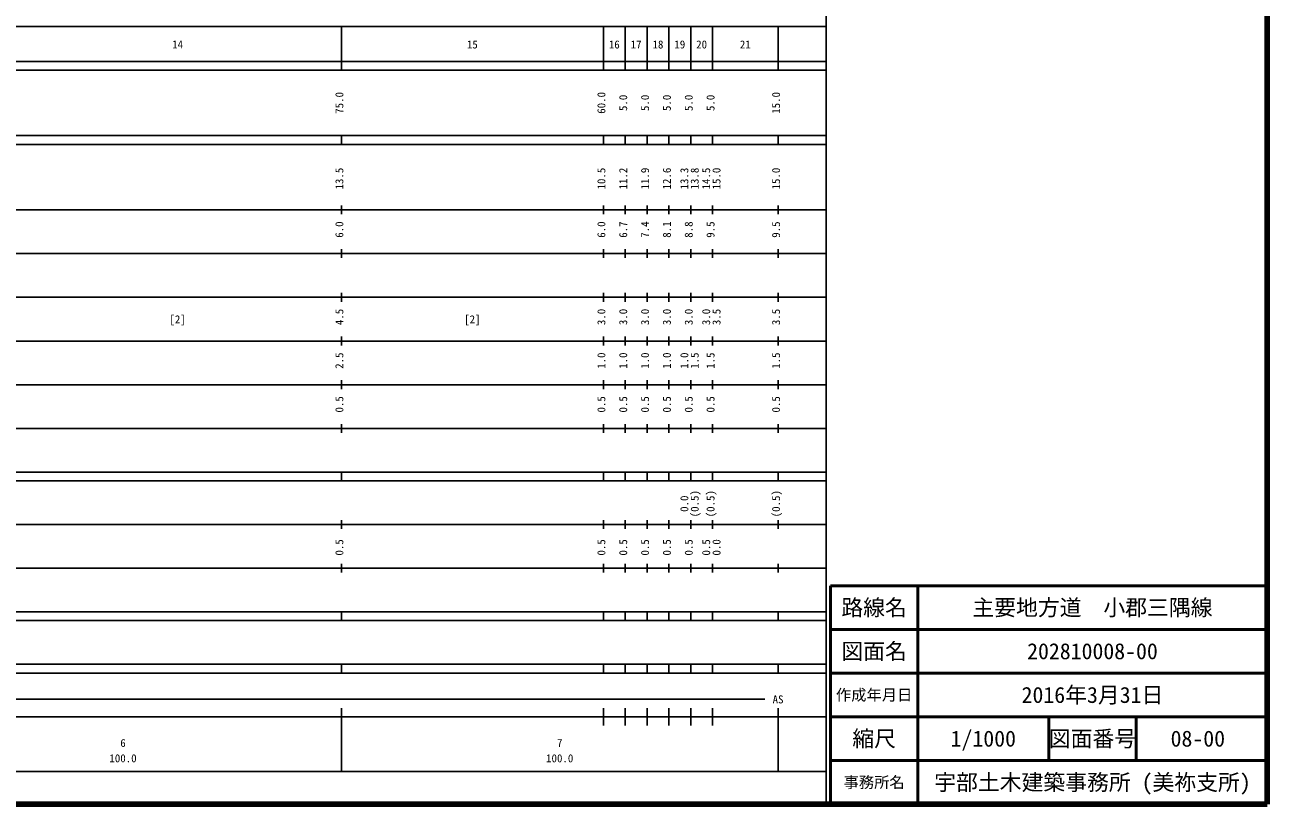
# Model space of a CAD drawing. Units: millimetres on the paper, enlarged 1000 times. Extents: x 40000 to 680000, y 20000 to 380000.
# Drawn here: x 395521 to 680000, y 20000 to 198357 of the extents above; entities that cross this region are included whole.
import ezdxf
from ezdxf.enums import TextEntityAlignment as Align

# ---------------------------------------------------------------- set-up
doc = ezdxf.new("R2010")
doc.units = ezdxf.units.MM
doc.header["$LTSCALE"] = 1000
for name, color, linetype, lineweight in [('M-TTL', 2, 'Continuous', 140), ('M-TTL-BAND', 7, 'Continuous', 25), ('M-TTL-FRAM', 2, 'Continuous', 50), ('M-TTL-LINE', 7, 'Continuous', 50)]:
    doc.layers.add(name, color=color, linetype=linetype, lineweight=lineweight)
doc.layers.add('M-TTL-TXT', color=7, linetype='Continuous')
doc.styles.add('ＭＳ ゴシック', font='')
doc.styles.get('ＭＳ ゴシック').set_extended_font_data('MS Gothic')

msp = doc.modelspace()

# ---------------------------------------------------------------- linework, layer by layer
at = {"layer": 'M-TTL'}
for p, q in [((680000, 20000), (680000, 380000)), ((40000, 20000), (680000, 20000))]:
    msp.add_line(p, q, dxfattribs=at)
at = {"layer": 'M-TTL-BAND'}
for p, q in [((579000, 20000), (579000, 370000)), ((68000, 198000), (579000, 198000)), ((468000, 188000), (468000, 198000)), ((528000, 188000), (528000, 198000)), ((533000, 188000), (533000, 198000)), ((538000, 188000), (538000, 198000)), ((543000, 188000), (543000, 198000)), ((548000, 188000), (548000, 198000)), ((553000, 188000), (553000, 198000)), ((568000, 188000), (568000, 198000)), ((40000, 190000), (579000, 190000)), ((40000, 188000), (579000, 188000)), ((40000, 173000), (579000, 173000)), ((40000, 171000), (579000, 171000)), ((468000, 171000), (468000, 173000)), ((528000, 171000), (528000, 173000)), ((533000, 171000), (533000, 173000)), ((538000, 171000), (538000, 173000)), ((543000, 171000), (543000, 173000)), ((548000, 171000), (548000, 173000)), ((553000, 171000), (553000, 173000)), ((568000, 171000), (568000, 173000)), ((468000, 155000), (468000, 157000)), ((528000, 155000), (528000, 157000)), ((533000, 155000), (533000, 157000)), ((538000, 155000), (538000, 157000)), ((543000, 155000), (543000, 157000)), ((548000, 155000), (548000, 157000)), ((553000, 155000), (553000, 157000)), ((568000, 155000), (568000, 157000)), ((40000, 156000), (579000, 156000)), ((46000, 146000), (579000, 146000)), ((468000, 145000), (468000, 147000)), ((528000, 145000), (528000, 147000)), ((533000, 145000), (533000, 147000)), ((538000, 145000), (538000, 147000)), ((543000, 145000), (543000, 147000)), ((548000, 145000), (548000, 147000)), ((553000, 145000), (553000, 147000)), ((568000, 145000), (568000, 147000)), ((468000, 135000), (468000, 137000)), ((528000, 135000), (528000, 137000)), ((533000, 135000), (533000, 137000)), ((538000, 135000), (538000, 137000)), ((543000, 135000), (543000, 137000)), ((548000, 135000), (548000, 137000)), ((553000, 135000), (553000, 137000)), ((568000, 135000), (568000, 137000)), ((52000, 136000), (579000, 136000)), ((46000, 126000), (579000, 126000)), ((468000, 125000), (468000, 127000)), ((528000, 125000), (528000, 127000)), ((533000, 125000), (533000, 127000)), ((538000, 125000), (538000, 127000)), ((543000, 125000), (543000, 127000)), ((548000, 125000), (548000, 127000)), ((553000, 125000), (553000, 127000)), ((568000, 125000), (568000, 127000)), ((468000, 115000), (468000, 117000)), ((528000, 115000), (528000, 117000)), ((533000, 115000), (533000, 117000)), ((538000, 115000), (538000, 117000)), ((543000, 115000), (543000, 117000)), ((548000, 115000), (548000, 117000)), ((553000, 115000), (553000, 117000)), ((568000, 115000), (568000, 117000)), ((52000, 116000), (579000, 116000)), ((46000, 106000), (579000, 106000)), ((468000, 105000), (468000, 107000)), ((528000, 105000), (528000, 107000)), ((533000, 105000), (533000, 107000)), ((538000, 105000), (538000, 107000)), ((543000, 105000), (543000, 107000)), ((548000, 105000), (548000, 107000)), ((553000, 105000), (553000, 107000)), ((568000, 105000), (568000, 107000)), ((40000, 96000), (579000, 96000)), ((40000, 94000), (579000, 94000)), ((468000, 94000), (468000, 96000)), ((528000, 94000), (528000, 96000)), ((533000, 94000), (533000, 96000)), ((538000, 94000), (538000, 96000)), ((543000, 94000), (543000, 96000)), ((548000, 94000), (548000, 96000)), ((553000, 94000), (553000, 96000)), ((568000, 94000), (568000, 96000)), ((49000, 84000), (579000, 84000)), ((468000, 83000), (468000, 85000)), ((528000, 83000), (528000, 85000)), ((533000, 83000), (533000, 85000)), ((538000, 83000), (538000, 85000)), ((543000, 83000), (543000, 85000)), ((548000, 83000), (548000, 85000)), ((553000, 83000), (553000, 85000)), ((568000, 83000), (568000, 85000)), ((40000, 74000), (579000, 74000)), ((468000, 73000), (468000, 75000)), ((528000, 73000), (528000, 75000)), ((533000, 73000), (533000, 75000)), ((538000, 73000), (538000, 75000)), ((543000, 73000), (543000, 75000)), ((548000, 73000), (548000, 75000)), ((553000, 73000), (553000, 75000)), ((568000, 73000), (568000, 75000)), ((40000, 64000), (579000, 64000)), ((468000, 62000), (468000, 64000)), ((528000, 62000), (528000, 64000)), ((533000, 62000), (533000, 64000)), ((538000, 62000), (538000, 64000)), ((543000, 62000), (543000, 64000)), ((548000, 62000), (548000, 64000)), ((553000, 62000), (553000, 64000)), ((568000, 62000), (568000, 64000)), ((40000, 62000), (579000, 62000)), ((40000, 52000), (579000, 52000)), ((468000, 50000), (468000, 52000)), ((528000, 50000), (528000, 52000)), ((533000, 50000), (533000, 52000)), ((538000, 50000), (538000, 52000)), ((543000, 50000), (543000, 52000)), ((548000, 50000), (548000, 52000)), ((553000, 50000), (553000, 52000)), ((568000, 50000), (568000, 52000)), ((40000, 50000), (579000, 50000)), ((71000, 44000), (565000, 44000)), ((40000, 40000), (579000, 40000)), ((468000, 27500), (468000, 42000)), ((528000, 38000), (528000, 42000)), ((533000, 38000), (533000, 42000)), ((538000, 38000), (538000, 42000)), ((543000, 38000), (543000, 42000)), ((548000, 38000), (548000, 42000)), ((553000, 38000), (553000, 42000)), ((568000, 27500), (568000, 42000)), ((68000, 27500), (579000, 27500))]:
    msp.add_line(p, q, dxfattribs=at)
at = {"layer": 'M-TTL-FRAM'}
for p, q in [((680000, 70000), (580000, 70000)), ((580000, 70000), (580000, 20000))]:
    msp.add_line(p, q, dxfattribs=at)
at = {"layer": 'M-TTL-LINE'}
for p, q in [((600000, 70000), (600000, 20000)), ((680000, 60000), (580000, 60000)), ((680000, 50000), (580000, 50000)), ((680000, 40000), (580000, 40000)), ((630000, 40000), (630000, 30000)), ((650000, 40000), (650000, 30000)), ((680000, 30000), (580000, 30000))]:
    msp.add_line(p, q, dxfattribs=at)

# ---------------------------------------------------------------- texts
at = {"layer": 'M-TTL-BAND', "style": 'ＭＳ ゴシック'}
for s, p in [('14', (430500, 192405)), ('15', (498000, 192405)), ('16', (530500, 192405)), ('17', (535500, 192405)), ('18', (540500, 192405)), ('19', (545500, 192405)), ('20', (550500, 192405)), ('21', (560500, 192405)), ('[2]', (430500, 129500)), ('[2]', (498000, 129500)), ('AS', (568000, 42500)), ('6', (418000, 32523)), ('7', (518000, 32523)), ('100.0', (418000, 29033)), ('100.0', (518000, 29033))]:
    msp.add_text(s, height=1833, dxfattribs=at).set_placement(p, align=Align.BOTTOM_CENTER)
for s, p in [('75.0', (469000, 180500)), ('60.0', (529000, 180500)), ('5.0', (534000, 180500)), ('5.0', (539000, 180500)), ('5.0', (544000, 180500)), ('5.0', (549000, 180500)), ('5.0', (554000, 180500)), ('15.0', (569000, 180500)), ('13.5', (469000, 163174)), ('10.5', (529000, 163174)), ('11.2', (534000, 163174)), ('11.9', (539000, 163174)), ('12.6', (544000, 163174)), ('13.3', (548000, 163174)), ('13.8', (550370, 163174)), ('14.5', (553000, 163174)), ('15.0', (555370, 163174)), ('15.0', (569000, 163174)), ('6.0', (469000, 151500)), ('6.0', (529000, 151500)), ('6.7', (534000, 151500)), ('7.4', (539000, 151500)), ('8.1', (544000, 151500)), ('8.8', (549000, 151500)), ('9.5', (554000, 151500)), ('9.5', (569000, 151500)), ('4.5', (469000, 131500)), ('3.0', (529000, 131500)), ('3.0', (534000, 131500)), ('3.0', (539000, 131500)), ('3.0', (544000, 131500)), ('3.0', (549000, 131500)), ('3.0', (553000, 131500)), ('3.5', (555370, 131500)), ('3.5', (569000, 131500)), ('2.5', (469000, 121500)), ('1.0', (529000, 121500)), ('1.0', (534000, 121500)), ('1.0', (539000, 121500)), ('1.0', (544000, 121500)), ('1.0', (548000, 121500)), ('1.5', (550370, 121500)), ('1.5', (554000, 121500)), ('1.5', (569000, 121500)), ('0.5', (469000, 111500)), ('0.5', (529000, 111500)), ('0.5', (534000, 111500)), ('0.5', (539000, 111500)), ('0.5', (544000, 111500)), ('0.5', (549000, 111500)), ('0.5', (554000, 111500)), ('0.5', (569000, 111500)), ('(0.5)', (550370, 88764)), ('(0.5)', (554000, 88764)), ('(0.5)', (569000, 88764)), ('0.0', (548000, 88764)), ('0.5', (469000, 78764)), ('0.5', (529000, 78764)), ('0.5', (534000, 78764)), ('0.5', (539000, 78764)), ('0.5', (544000, 78764)), ('0.5', (549000, 78764)), ('0.5', (553000, 78764)), ('0.0', (555370, 78764))]:
    msp.add_text(s, height=1833, rotation=90, dxfattribs=at).set_placement(p, align=Align.BOTTOM_CENTER)
at = {"layer": 'M-TTL-TXT', "style": 'ＭＳ ゴシック'}
for s, height, p in [('路線名', 3666, (590000, 65000)), ('路線名', 3666, (590000, 65000)), ('主要地方道\u3000小郡三隅線', 3666, (640000, 65000)), ('図面名', 3666, (590000, 55000)), ('図面名', 3666, (590000, 55000)), ('202810008-00', 3666, (640000, 55000)), ('作成年月日', 2566, (590000, 45000)), ('作成年月日', 2566, (590000, 45000)), ('2016年3月31日', 3666, (640000, 45000)), ('縮尺', 3666, (590000, 35000)), ('縮尺', 3666, (590000, 35000)), ('1/1000', 3666, (615000, 35000)), ('図面番号', 3666, (640000, 35000)), ('図面番号', 3666, (640000, 35000)), ('08-00', 3666, (664125, 35000)), ('事務所名', 2566, (590000, 25000)), ('事務所名', 2566, (590000, 25000)), ('宇部土木建築事務所 (美祢支所)', 3666, (640000, 25000))]:
    msp.add_text(s, height=height, dxfattribs=at).set_placement(p, align=Align.MIDDLE_CENTER)

doc.saveas('drawing.dxf')
